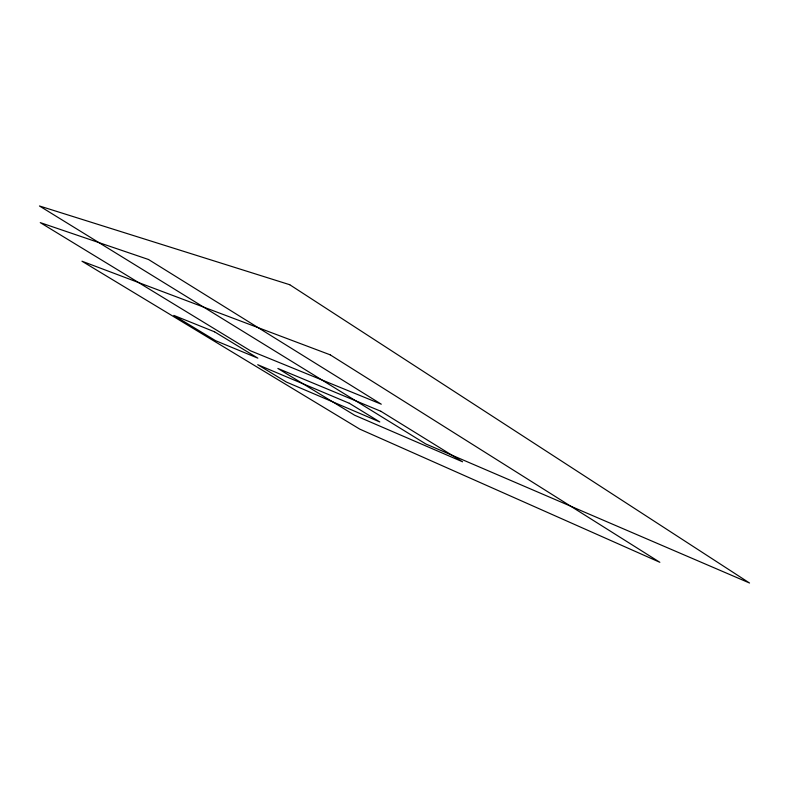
<?xml version="1.0" encoding="UTF-8"?>
<svg xmlns="http://www.w3.org/2000/svg" width="789" height="789" viewBox="0 0 789 789"><rect width="100%" height="100%" fill="white"/><g stroke="black" fill="none" stroke-linecap="round" stroke-linejoin="round"><path stroke-width="1.18" d="M289.721 284.711L39.45 205.978L425.794 443.96L749.55 583.022L289.721 284.711M148.49 259.492L40.259 222.616L250.557 350.829L381.284 404.195L148.49 259.492M330.167 354.813L81.967 261.208L359.794 429.137L659.851 562.301L330.167 354.813M214.559 331.814L173.797 315.393L215.624 340.7L257.855 358.157L214.559 331.814M380.831 411.256L277.866 368.453L354.626 415.221L462.581 461.802L380.831 411.256M349.34 403.287L257.717 364.696L286.358 382.034L379.805 421.957L349.34 403.287"/></g></svg>
